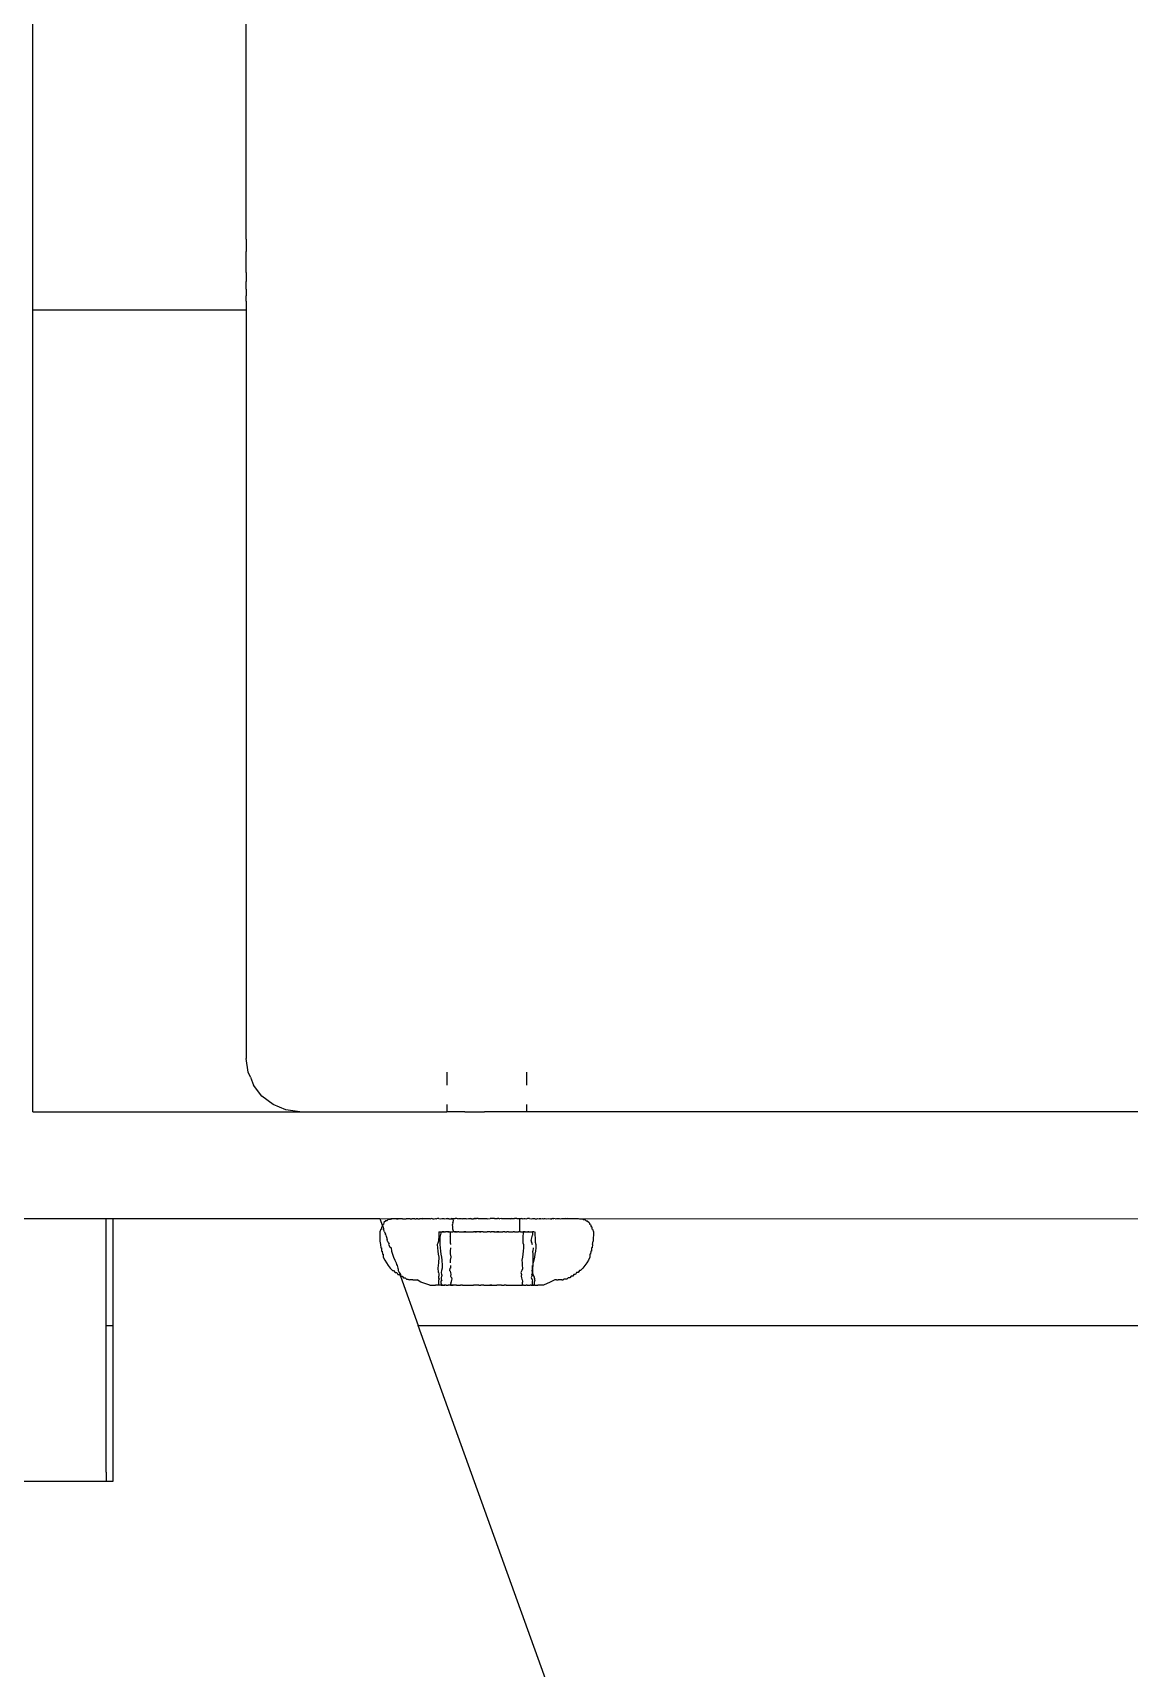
# Model space of a CAD drawing. Header units: millimetres. Extents: x -2916 to 2490, y 92 to 4100.
# Drawn here: x 1514.6 to 1555.6, y 1691 to 1752.3 of the extents above; entities that cross this region are included whole.
import ezdxf

# ---------------------------------------------------------------- set-up
doc = ezdxf.new("R2010")
doc.units = ezdxf.units.MM

msp = doc.modelspace()

# ---------------------------------------------------------------- linework, layer by layer
for p, q in [((1514.554, 1751.851), (1514.554, 1752.687)), ((1522.555, 1751.851), (1522.555, 1752.687)), ((1514.554, 1751.039), (1514.554, 1751.851)), ((1522.555, 1751.039), (1522.555, 1751.851)), ((1514.554, 1750.25), (1514.554, 1751.039)), ((1522.555, 1750.25), (1522.555, 1751.039)), ((1514.554, 1749.488), (1514.554, 1750.25)), ((1522.555, 1749.488), (1522.555, 1750.25)), ((1514.554, 1748.754), (1514.554, 1749.488)), ((1522.555, 1748.754), (1522.555, 1749.488)), ((1514.554, 1748.05), (1514.554, 1748.754)), ((1522.555, 1748.05), (1522.555, 1748.754)), ((1514.554, 1747.377), (1514.554, 1748.05)), ((1522.555, 1747.377), (1522.555, 1748.05)), ((1514.554, 1746.736), (1514.554, 1747.377)), ((1522.555, 1746.736), (1522.555, 1747.377)), ((1514.554, 1746.13), (1514.554, 1746.736)), ((1522.555, 1746.13), (1522.555, 1746.736)), ((1514.554, 1745.56), (1514.554, 1746.13)), ((1522.555, 1745.56), (1522.555, 1746.13)), ((1514.554, 1745.026), (1514.554, 1745.56)), ((1522.555, 1745.026), (1522.555, 1745.56)), ((1514.554, 1744.531), (1514.554, 1745.026)), ((1522.555, 1744.531), (1522.555, 1745.026)), ((1514.554, 1744.075), (1514.554, 1744.531)), ((1522.555, 1744.531), (1522.555, 1744.075)), ((1514.554, 1743.659), (1514.554, 1744.075)), ((1514.554, 1743.284), (1514.554, 1743.659)), ((1522.555, 1743.659), (1522.555, 1744.075)), ((1522.555, 1743.284), (1522.555, 1743.659)), ((1514.554, 1742.951), (1514.554, 1743.284)), ((1514.554, 1742.662), (1514.554, 1742.951)), ((1522.555, 1743.284), (1522.555, 1742.951)), ((1522.555, 1742.662), (1522.555, 1742.951)), ((1514.554, 1742.415), (1514.554, 1742.662)), ((1514.554, 1742.213), (1514.554, 1742.415)), ((1522.555, 1742.662), (1522.555, 1742.415)), ((1522.555, 1742.213), (1522.555, 1742.415)), ((1514.554, 1742.055), (1514.554, 1742.213)), ((1514.554, 1741.942), (1514.554, 1742.055)), ((1514.554, 1741.874), (1514.554, 1741.942)), ((1522.555, 1741.874), (1514.554, 1741.874)), ((1514.554, 1711.851), (1514.554, 1741.874)), ((1522.555, 1742.213), (1522.555, 1742.055)), ((1522.555, 1742.055), (1522.555, 1741.942)), ((1522.555, 1741.942), (1522.555, 1741.874)), ((1522.555, 1741.874), (1522.555, 1713.851)), ((1522.623, 1713.334), (1522.555, 1713.851)), ((1522.707, 1713.144), (1522.623, 1713.334)), ((1522.707, 1713.144), (1522.823, 1712.851)), ((1530.064, 1713.334), (1530.064, 1712.851)), ((1533.045, 1713.334), (1533.045, 1712.851)), ((1523.14, 1712.437), (1522.823, 1712.851)), ((1523.555, 1712.119), (1523.14, 1712.437)), ((1514.554, 1711.851), (1524.555, 1711.851)), ((1524.037, 1711.92), (1523.555, 1712.119)), ((1524.555, 1711.851), (1524.037, 1711.92)), ((1524.555, 1711.851), (1530.064, 1711.851)), ((1530.064, 1712.119), (1530.064, 1711.92)), ((1530.064, 1711.92), (1530.064, 1711.851)), ((1530.097, 1711.851), (1530.064, 1711.851)), ((1530.153, 1711.851), (1530.097, 1711.851)), ((1530.231, 1711.851), (1530.153, 1711.851)), ((1530.33, 1711.851), (1530.231, 1711.851)), ((1530.448, 1711.851), (1530.33, 1711.851)), ((1530.475, 1711.851), (1530.448, 1711.851)), ((1530.583, 1711.851), (1530.475, 1711.851)), ((1530.614, 1711.851), (1530.583, 1711.851)), ((1530.734, 1711.851), (1530.614, 1711.851)), ((1530.734, 1711.851), (1530.768, 1711.851)), ((1530.768, 1711.851), (1530.898, 1711.851)), ((1530.898, 1711.851), (1530.934, 1711.851)), ((1530.934, 1711.851), (1531.072, 1711.851)), ((1531.072, 1711.851), (1531.11, 1711.851)), ((1531.11, 1711.851), (1531.254, 1711.851)), ((1531.254, 1711.851), (1531.293, 1711.851)), ((1531.293, 1711.851), (1531.441, 1711.851)), ((1531.441, 1711.851), (1531.48, 1711.851)), ((1531.629, 1711.851), (1531.48, 1711.851)), ((1531.669, 1711.851), (1531.629, 1711.851)), ((1531.816, 1711.851), (1531.669, 1711.851)), ((1531.855, 1711.851), (1531.816, 1711.851)), ((1531.999, 1711.851), (1531.855, 1711.851)), ((1532.037, 1711.851), (1531.999, 1711.851)), ((1532.175, 1711.851), (1532.037, 1711.851)), ((1532.211, 1711.851), (1532.175, 1711.851)), ((1532.342, 1711.851), (1532.211, 1711.851)), ((1532.375, 1711.851), (1532.342, 1711.851)), ((1532.495, 1711.851), (1532.375, 1711.851)), ((1532.526, 1711.851), (1532.495, 1711.851)), ((1532.634, 1711.851), (1532.526, 1711.851)), ((1532.662, 1711.851), (1532.634, 1711.851)), ((1532.78, 1711.851), (1532.662, 1711.851)), ((1532.879, 1711.851), (1532.78, 1711.851)), ((1532.957, 1711.851), (1532.879, 1711.851)), ((1533.012, 1711.851), (1532.957, 1711.851)), ((1533.045, 1711.851), (1533.012, 1711.851)), ((1533.045, 1712.119), (1533.045, 1711.92)), ((1533.045, 1711.92), (1533.045, 1711.851)), ((1558.555, 1711.851), (1533.045, 1711.851)), ((1509.305, 1707.851), (1517.305, 1707.851)), ((1517.305, 1703.851), (1517.305, 1707.851)), ((1517.305, 1707.851), (1517.555, 1707.851)), ((1517.555, 1707.851), (1517.555, 1703.851)), ((1517.555, 1707.851), (1527.555, 1707.851)), ((1527.555, 1707.851), (1527.963, 1707.842)), ((1527.555, 1707.851), (1527.656, 1707.57)), ((1527.588, 1707.449), (1527.558, 1707.351)), ((1527.588, 1707.449), (1527.614, 1707.449)), ((1527.616, 1707.543), (1527.614, 1707.449)), ((1527.616, 1707.543), (1527.642, 1707.543)), ((1527.656, 1707.57), (1527.642, 1707.543)), ((1527.662, 1707.629), (1527.656, 1707.57)), ((1527.656, 1707.57), (1527.677, 1707.543)), ((1527.662, 1707.629), (1527.687, 1707.629)), ((1527.677, 1707.543), (1527.694, 1707.449)), ((1527.708, 1707.705), (1527.687, 1707.629)), ((1527.731, 1707.351), (1527.694, 1707.449)), ((1527.784, 1707.767), (1527.708, 1707.705)), ((1527.824, 1707.767), (1527.784, 1707.767)), ((1527.87, 1707.813), (1527.824, 1707.767)), ((1527.942, 1707.813), (1527.87, 1707.813)), ((1527.963, 1707.842), (1527.942, 1707.813)), ((1528.034, 1707.842), (1527.963, 1707.842)), ((1527.963, 1707.842), (1528.002, 1707.842)), ((1528.034, 1707.842), (1528.002, 1707.842)), ((1528.074, 1707.842), (1528.034, 1707.842)), ((1528.123, 1707.842), (1528.074, 1707.842)), ((1528.18, 1707.842), (1528.123, 1707.842)), ((1528.245, 1707.842), (1528.18, 1707.842)), ((1528.18, 1707.842), (1528.217, 1707.842)), ((1528.217, 1707.842), (1528.245, 1707.842)), ((1528.319, 1707.842), (1528.245, 1707.842)), ((1528.365, 1707.842), (1528.319, 1707.842)), ((1528.4, 1707.842), (1528.365, 1707.842)), ((1528.4, 1707.842), (1528.45, 1707.842)), ((1528.45, 1707.842), (1528.488, 1707.842)), ((1528.488, 1707.842), (1528.543, 1707.842)), ((1528.584, 1707.842), (1528.543, 1707.842)), ((1528.643, 1707.842), (1528.584, 1707.842)), ((1528.687, 1707.842), (1528.643, 1707.842)), ((1528.687, 1707.842), (1528.75, 1707.842)), ((1528.797, 1707.842), (1528.75, 1707.842)), ((1528.864, 1707.842), (1528.797, 1707.842)), ((1528.864, 1707.842), (1528.914, 1707.842)), ((1528.985, 1707.842), (1528.914, 1707.842)), ((1528.985, 1707.842), (1529.037, 1707.842)), ((1529.111, 1707.842), (1529.037, 1707.842)), ((1529.139, 1707.851), (1529.111, 1707.842)), ((1529.166, 1707.842), (1529.111, 1707.842)), ((1529.139, 1707.851), (1529.166, 1707.842)), ((1529.244, 1707.842), (1529.166, 1707.842)), ((1529.301, 1707.842), (1529.244, 1707.842)), ((1529.382, 1707.842), (1529.301, 1707.842)), ((1529.442, 1707.842), (1529.382, 1707.842)), ((1529.442, 1707.842), (1529.476, 1707.851)), ((1529.525, 1707.842), (1529.476, 1707.851)), ((1529.525, 1707.842), (1529.587, 1707.842)), ((1529.587, 1707.842), (1529.64, 1707.851)), ((1529.64, 1707.851), (1529.673, 1707.842)), ((1529.719, 1707.851), (1529.673, 1707.842)), ((1529.765, 1707.851), (1529.719, 1707.851)), ((1529.765, 1707.851), (1529.826, 1707.842)), ((1529.826, 1707.842), (1529.88, 1707.851)), ((1529.88, 1707.851), (1529.95, 1707.851)), ((1529.95, 1707.851), (1529.983, 1707.842)), ((1529.983, 1707.842), (1530.042, 1707.851)), ((1530.042, 1707.851), (1530.071, 1707.849)), ((1530.071, 1707.849), (1530.106, 1707.851)), ((1530.071, 1707.849), (1530.144, 1707.842)), ((1530.144, 1707.842), (1530.106, 1707.851)), ((1530.144, 1707.842), (1530.212, 1707.842)), ((1530.212, 1707.842), (1530.241, 1707.851)), ((1530.212, 1707.842), (1530.28, 1707.846)), ((1530.308, 1707.842), (1530.241, 1707.851)), ((1530.294, 1707.705), (1530.274, 1707.629)), ((1530.294, 1707.543), (1530.274, 1707.629)), ((1530.28, 1707.846), (1530.308, 1707.842)), ((1530.285, 1707.351), (1530.311, 1707.384)), ((1530.29, 1707.449), (1530.294, 1707.543)), ((1530.311, 1707.384), (1530.29, 1707.449)), ((1530.294, 1707.705), (1530.308, 1707.741)), ((1530.378, 1707.851), (1530.308, 1707.842)), ((1530.308, 1707.842), (1530.34, 1707.851)), ((1530.319, 1707.767), (1530.308, 1707.842)), ((1530.308, 1707.741), (1530.319, 1707.767)), ((1530.34, 1707.851), (1530.378, 1707.851)), ((1530.434, 1707.851), (1530.378, 1707.851)), ((1530.475, 1707.842), (1530.434, 1707.851)), ((1530.475, 1707.842), (1530.517, 1707.851)), ((1530.517, 1707.851), (1530.569, 1707.851)), ((1530.569, 1707.851), (1530.645, 1707.842)), ((1530.569, 1707.851), (1530.598, 1707.851)), ((1530.598, 1707.851), (1530.645, 1707.842)), ((1530.645, 1707.842), (1530.669, 1707.851)), ((1530.645, 1707.842), (1530.71, 1707.851)), ((1530.669, 1707.851), (1530.71, 1707.851)), ((1530.71, 1707.851), (1530.774, 1707.851)), ((1530.774, 1707.851), (1530.816, 1707.842)), ((1530.816, 1707.842), (1530.871, 1707.851)), ((1530.871, 1707.851), (1530.915, 1707.849)), ((1530.915, 1707.849), (1530.944, 1707.851)), ((1530.915, 1707.849), (1530.99, 1707.842)), ((1530.99, 1707.842), (1530.944, 1707.851)), ((1530.99, 1707.842), (1531.064, 1707.842)), ((1531.089, 1707.851), (1531.064, 1707.842)), ((1531.117, 1707.848), (1531.064, 1707.842)), ((1531.089, 1707.851), (1531.117, 1707.848)), ((1531.117, 1707.848), (1531.179, 1707.851)), ((1531.143, 1707.851), (1531.117, 1707.848)), ((1531.143, 1707.851), (1531.179, 1707.851)), ((1531.235, 1707.851), (1531.179, 1707.851)), ((1531.235, 1707.851), (1531.345, 1707.851)), ((1531.345, 1707.851), (1531.435, 1707.851)), ((1531.435, 1707.851), (1531.514, 1707.851)), ((1531.514, 1707.851), (1531.56, 1707.851)), ((1531.56, 1707.851), (1531.592, 1707.842)), ((1531.592, 1707.842), (1531.685, 1707.851)), ((1531.763, 1707.851), (1531.685, 1707.851)), ((1531.853, 1707.851), (1531.763, 1707.851)), ((1531.853, 1707.851), (1531.931, 1707.851)), ((1531.931, 1707.851), (1531.967, 1707.851)), ((1532.015, 1707.851), (1531.967, 1707.851)), ((1532.015, 1707.851), (1532.046, 1707.842)), ((1532.112, 1707.851), (1532.046, 1707.842)), ((1532.112, 1707.851), (1532.169, 1707.851)), ((1532.169, 1707.851), (1532.238, 1707.851)), ((1532.238, 1707.851), (1532.312, 1707.851)), ((1532.312, 1707.851), (1532.374, 1707.851)), ((1532.374, 1707.851), (1532.44, 1707.851)), ((1532.44, 1707.851), (1532.465, 1707.842)), ((1532.465, 1707.842), (1532.521, 1707.851)), ((1532.495, 1707.851), (1532.465, 1707.842)), ((1532.495, 1707.851), (1532.552, 1707.851)), ((1532.521, 1707.851), (1532.552, 1707.851)), ((1532.552, 1707.851), (1532.599, 1707.851)), ((1532.645, 1707.851), (1532.599, 1707.851)), ((1532.683, 1707.851), (1532.645, 1707.851)), ((1532.683, 1707.851), (1532.745, 1707.851)), ((1532.745, 1707.851), (1532.818, 1707.851)), ((1532.745, 1707.851), (1532.786, 1707.851)), ((1532.786, 1707.851), (1532.818, 1707.851)), ((1532.786, 1707.851), (1532.791, 1707.767)), ((1532.791, 1707.767), (1532.786, 1707.705)), ((1532.786, 1707.705), (1532.786, 1707.629)), ((1532.786, 1707.629), (1532.786, 1707.543)), ((1532.786, 1707.543), (1532.786, 1707.449)), ((1532.786, 1707.449), (1532.786, 1707.384)), ((1532.786, 1707.384), (1532.786, 1707.351)), ((1532.818, 1707.851), (1532.868, 1707.851)), ((1532.897, 1707.842), (1532.868, 1707.851)), ((1532.897, 1707.842), (1532.954, 1707.851)), ((1532.954, 1707.851), (1533.003, 1707.851)), ((1533.003, 1707.851), (1533.059, 1707.842)), ((1533.087, 1707.851), (1533.059, 1707.842)), ((1533.135, 1707.851), (1533.087, 1707.851)), ((1533.164, 1707.851), (1533.135, 1707.851)), ((1533.164, 1707.851), (1533.218, 1707.842)), ((1533.218, 1707.842), (1533.279, 1707.851)), ((1533.279, 1707.851), (1533.307, 1707.849)), ((1533.307, 1707.849), (1533.345, 1707.851)), ((1533.307, 1707.849), (1533.372, 1707.842)), ((1533.345, 1707.851), (1533.372, 1707.842)), ((1533.372, 1707.842), (1533.436, 1707.842)), ((1533.436, 1707.842), (1533.469, 1707.851)), ((1533.469, 1707.851), (1533.522, 1707.842)), ((1533.584, 1707.842), (1533.522, 1707.842)), ((1533.584, 1707.842), (1533.634, 1707.851)), ((1533.634, 1707.851), (1533.668, 1707.842)), ((1533.668, 1707.842), (1533.707, 1707.851)), ((1533.707, 1707.851), (1533.75, 1707.851)), ((1533.75, 1707.851), (1533.808, 1707.842)), ((1533.808, 1707.842), (1533.862, 1707.851)), ((1533.862, 1707.851), (1533.943, 1707.842)), ((1533.943, 1707.842), (1533.97, 1707.851)), ((1533.943, 1707.842), (1533.998, 1707.842)), ((1533.97, 1707.851), (1533.998, 1707.842)), ((1534.036, 1707.851), (1533.998, 1707.842)), ((1534.036, 1707.851), (1534.074, 1707.851)), ((1534.125, 1707.842), (1534.074, 1707.851)), ((1534.125, 1707.842), (1534.174, 1707.851)), ((1534.174, 1707.851), (1534.234, 1707.851)), ((1534.234, 1707.851), (1534.269, 1707.851)), ((1534.269, 1707.851), (1534.312, 1707.842)), ((1534.312, 1707.842), (1534.359, 1707.851)), ((1534.359, 1707.851), (1534.444, 1707.851)), ((1534.444, 1707.851), (1534.495, 1707.851)), ((1534.495, 1707.851), (1534.524, 1707.851)), ((1534.566, 1707.842), (1534.495, 1707.851)), ((1534.524, 1707.851), (1534.599, 1707.851)), ((1534.599, 1707.851), (1534.566, 1707.842)), ((1534.599, 1707.851), (1534.669, 1707.851)), ((1534.669, 1707.851), (1534.733, 1707.851)), ((1534.733, 1707.851), (1534.792, 1707.851)), ((1534.792, 1707.851), (1534.844, 1707.851)), ((1534.844, 1707.851), (1534.892, 1707.851)), ((1534.892, 1707.851), (1534.933, 1707.851)), ((1534.933, 1707.851), (1534.968, 1707.851)), ((1534.968, 1707.851), (1534.998, 1707.851)), ((1534.968, 1707.851), (1535.035, 1707.842)), ((1535.035, 1707.842), (1535.076, 1707.842)), ((1535.076, 1707.842), (1535.108, 1707.842)), ((1535.076, 1707.842), (1535.146, 1707.842)), ((1535.108, 1707.842), (1535.146, 1707.842)), ((1535.146, 1707.842), (1558.555, 1707.851)), ((1535.146, 1707.842), (1535.167, 1707.813)), ((1535.167, 1707.813), (1535.239, 1707.813)), ((1535.239, 1707.813), (1535.286, 1707.767)), ((1535.286, 1707.767), (1535.326, 1707.767)), ((1535.326, 1707.767), (1535.401, 1707.705)), ((1535.401, 1707.705), (1535.422, 1707.629)), ((1535.447, 1707.629), (1535.422, 1707.629)), ((1535.447, 1707.629), (1535.468, 1707.543)), ((1535.493, 1707.543), (1535.468, 1707.543)), ((1535.493, 1707.543), (1535.496, 1707.449)), ((1535.522, 1707.449), (1535.496, 1707.449)), ((1535.522, 1707.449), (1535.555, 1707.351)), ((1527.558, 1707.351), (1527.555, 1706.999)), ((1527.555, 1706.999), (1527.583, 1706.877)), ((1527.583, 1706.877), (1527.598, 1706.755)), ((1527.731, 1707.351), (1527.767, 1707.262)), ((1527.78, 1707.226), (1527.767, 1707.262)), ((1527.78, 1707.226), (1527.805, 1707.158)), ((1527.805, 1707.158), (1527.835, 1707.073)), ((1527.837, 1706.999), (1527.835, 1707.073)), ((1527.837, 1706.999), (1527.886, 1706.932)), ((1527.896, 1706.904), (1527.88, 1706.877)), ((1527.88, 1706.877), (1527.935, 1706.797)), ((1527.886, 1706.932), (1527.912, 1706.93)), ((1527.912, 1706.93), (1527.896, 1706.904)), ((1527.935, 1706.797), (1527.975, 1706.755)), ((1529.726, 1706.931), (1529.708, 1706.877)), ((1529.708, 1706.877), (1529.715, 1706.755)), ((1529.749, 1706.999), (1529.726, 1706.931)), ((1529.768, 1707.225), (1529.749, 1706.999)), ((1529.768, 1707.351), (1529.803, 1707.351)), ((1529.768, 1707.351), (1529.768, 1707.225)), ((1529.803, 1707.351), (1529.856, 1707.351)), ((1529.856, 1707.351), (1529.803, 1707.153)), ((1529.803, 1707.153), (1529.803, 1706.999)), ((1529.803, 1706.999), (1529.803, 1706.945)), ((1529.803, 1706.945), (1529.809, 1706.877)), ((1529.809, 1706.877), (1529.816, 1706.755)), ((1529.856, 1707.351), (1529.925, 1707.351)), ((1529.856, 1707.351), (1529.887, 1707.351)), ((1529.961, 1707.351), (1529.887, 1707.351)), ((1529.887, 1707.351), (1529.925, 1707.351)), ((1529.925, 1707.351), (1529.961, 1707.351)), ((1529.961, 1707.351), (1530.012, 1707.351)), ((1530.077, 1707.351), (1530.012, 1707.351)), ((1530.049, 1707.351), (1530.012, 1707.351)), ((1530.104, 1707.351), (1530.049, 1707.351)), ((1530.147, 1707.351), (1530.077, 1707.351)), ((1530.104, 1707.351), (1530.077, 1707.351)), ((1530.104, 1707.351), (1530.147, 1707.351)), ((1530.147, 1707.351), (1530.19, 1707.351)), ((1530.19, 1707.351), (1530.184, 1707.193)), ((1530.197, 1707.167), (1530.184, 1707.193)), ((1530.19, 1707.351), (1530.241, 1707.351)), ((1530.206, 1706.916), (1530.197, 1707.167)), ((1530.206, 1706.916), (1530.207, 1706.877)), ((1530.241, 1707.351), (1530.285, 1707.351)), ((1530.348, 1707.351), (1530.285, 1707.351)), ((1530.348, 1707.351), (1530.311, 1707.351)), ((1530.424, 1707.351), (1530.348, 1707.351)), ((1530.348, 1707.351), (1530.38, 1707.351)), ((1530.38, 1707.351), (1530.424, 1707.351)), ((1530.424, 1707.351), (1530.464, 1707.351)), ((1530.521, 1707.351), (1530.464, 1707.351)), ((1530.521, 1707.351), (1530.565, 1707.351)), ((1530.565, 1707.351), (1530.614, 1707.351)), ((1530.614, 1707.351), (1530.662, 1707.351)), ((1530.662, 1707.351), (1530.708, 1707.351)), ((1530.662, 1707.351), (1530.735, 1707.351)), ((1530.778, 1707.351), (1530.708, 1707.351)), ((1530.735, 1707.351), (1530.805, 1707.351)), ((1530.778, 1707.351), (1530.805, 1707.351)), ((1530.805, 1707.351), (1530.871, 1707.351)), ((1530.871, 1707.351), (1530.949, 1707.351)), ((1530.949, 1707.351), (1531.02, 1707.351)), ((1531.02, 1707.351), (1531.061, 1707.351)), ((1531.109, 1707.351), (1531.061, 1707.351)), ((1531.109, 1707.351), (1531.145, 1707.351)), ((1531.179, 1707.351), (1531.109, 1707.351)), ((1531.145, 1707.351), (1531.179, 1707.351)), ((1531.224, 1707.351), (1531.179, 1707.351)), ((1531.258, 1707.351), (1531.224, 1707.351)), ((1531.314, 1707.351), (1531.258, 1707.351)), ((1531.286, 1707.351), (1531.258, 1707.351)), ((1531.286, 1707.351), (1531.345, 1707.351)), ((1531.386, 1707.351), (1531.314, 1707.351)), ((1531.386, 1707.351), (1531.345, 1707.351)), ((1531.432, 1707.351), (1531.386, 1707.351)), ((1531.432, 1707.351), (1531.532, 1707.351)), ((1531.532, 1707.351), (1531.578, 1707.351)), ((1531.617, 1707.351), (1531.578, 1707.351)), ((1531.685, 1707.351), (1531.617, 1707.351)), ((1531.685, 1707.351), (1531.724, 1707.351)), ((1531.798, 1707.351), (1531.724, 1707.351)), ((1531.765, 1707.351), (1531.724, 1707.351)), ((1531.824, 1707.351), (1531.765, 1707.351)), ((1531.853, 1707.351), (1531.798, 1707.351)), ((1531.824, 1707.351), (1531.798, 1707.351)), ((1531.824, 1707.351), (1531.853, 1707.351)), ((1531.853, 1707.351), (1531.886, 1707.351)), ((1531.886, 1707.351), (1531.944, 1707.351)), ((1531.944, 1707.351), (1532.015, 1707.351)), ((1531.969, 1707.351), (1531.944, 1707.351)), ((1532.015, 1707.351), (1531.969, 1707.351)), ((1532.015, 1707.351), (1532.084, 1707.351)), ((1532.084, 1707.351), (1532.114, 1707.351)), ((1532.114, 1707.351), (1532.169, 1707.351)), ((1532.21, 1707.351), (1532.169, 1707.351)), ((1532.238, 1707.351), (1532.169, 1707.351)), ((1532.238, 1707.351), (1532.21, 1707.351)), ((1532.238, 1707.351), (1532.312, 1707.351)), ((1532.374, 1707.351), (1532.312, 1707.351)), ((1532.374, 1707.351), (1532.44, 1707.351)), ((1532.44, 1707.351), (1532.495, 1707.351)), ((1532.495, 1707.351), (1532.552, 1707.351)), ((1532.599, 1707.351), (1532.552, 1707.351)), ((1532.599, 1707.351), (1532.683, 1707.351)), ((1532.683, 1707.351), (1532.745, 1707.351)), ((1532.786, 1707.351), (1532.745, 1707.351)), ((1532.824, 1707.351), (1532.786, 1707.351)), ((1532.824, 1707.351), (1532.868, 1707.351)), ((1532.868, 1707.351), (1532.919, 1707.351)), ((1532.917, 1707.129), (1532.916, 1706.999)), ((1532.916, 1706.999), (1532.916, 1706.938)), ((1532.916, 1706.938), (1532.939, 1706.877)), ((1532.919, 1707.351), (1532.917, 1707.129)), ((1532.962, 1707.351), (1532.919, 1707.351)), ((1532.939, 1706.877), (1532.934, 1706.755)), ((1532.962, 1707.351), (1533.032, 1707.351)), ((1533.005, 1707.351), (1532.962, 1707.351)), ((1533.005, 1707.351), (1533.06, 1707.351)), ((1533.005, 1707.351), (1533.032, 1707.351)), ((1533.032, 1707.351), (1533.098, 1707.351)), ((1533.06, 1707.351), (1533.098, 1707.351)), ((1533.14, 1707.351), (1533.098, 1707.351)), ((1533.098, 1707.351), (1533.168, 1707.351)), ((1533.14, 1707.351), (1533.168, 1707.351)), ((1533.168, 1707.351), (1533.232, 1707.351)), ((1533.227, 1707.025), (1533.28, 1707.225)), ((1533.227, 1707.025), (1533.238, 1706.999)), ((1533.232, 1707.351), (1533.273, 1707.351)), ((1533.235, 1706.968), (1533.238, 1706.999)), ((1533.235, 1706.968), (1533.257, 1706.877)), ((1533.273, 1707.351), (1533.27, 1707.252)), ((1533.27, 1707.252), (1533.28, 1707.225)), ((1533.335, 1707.351), (1533.273, 1707.351)), ((1533.363, 1707.351), (1533.368, 1706.999)), ((1533.368, 1706.999), (1533.377, 1706.967)), ((1533.377, 1706.967), (1533.401, 1706.877)), ((1533.401, 1706.877), (1533.394, 1706.755)), ((1535.526, 1706.877), (1535.511, 1706.755)), ((1535.526, 1706.877), (1535.542, 1706.999)), ((1535.555, 1707.351), (1535.542, 1706.999)), ((1527.598, 1706.755), (1527.624, 1706.755)), ((1527.624, 1706.755), (1527.623, 1706.636)), ((1527.623, 1706.636), (1527.648, 1706.636)), ((1527.648, 1706.636), (1527.657, 1706.518)), ((1527.657, 1706.518), (1527.683, 1706.518)), ((1527.683, 1706.518), (1527.685, 1706.404)), ((1527.685, 1706.404), (1527.738, 1706.294)), ((1527.738, 1706.294), (1527.8, 1706.188)), ((1527.8, 1706.188), (1527.87, 1706.088)), ((1527.975, 1706.755), (1527.997, 1706.636)), ((1527.997, 1706.636), (1528.028, 1706.518)), ((1528.028, 1706.518), (1528.067, 1706.404)), ((1528.067, 1706.404), (1528.115, 1706.294)), ((1528.115, 1706.294), (1528.171, 1706.188)), ((1528.171, 1706.188), (1528.175, 1706.129)), ((1529.715, 1706.755), (1529.726, 1706.636)), ((1529.726, 1706.636), (1529.742, 1706.518)), ((1529.747, 1706.188), (1529.729, 1705.994)), ((1529.742, 1706.518), (1529.763, 1706.404)), ((1529.763, 1706.404), (1529.747, 1706.188)), ((1529.816, 1706.755), (1529.827, 1706.636)), ((1529.827, 1706.636), (1529.842, 1706.518)), ((1529.842, 1706.518), (1529.861, 1706.404)), ((1529.861, 1706.404), (1529.884, 1706.294)), ((1529.884, 1706.294), (1529.887, 1706.088)), ((1530.207, 1706.755), (1530.184, 1706.636)), ((1530.184, 1706.636), (1530.196, 1706.518)), ((1530.211, 1706.404), (1530.188, 1706.294)), ((1530.188, 1706.294), (1530.19, 1706.188)), ((1530.196, 1706.518), (1530.199, 1706.491)), ((1530.199, 1706.491), (1530.211, 1706.404)), ((1532.898, 1706.404), (1532.88, 1706.294)), ((1532.88, 1706.294), (1532.89, 1706.188)), ((1532.89, 1706.188), (1532.892, 1706.088)), ((1532.914, 1706.518), (1532.898, 1706.404)), ((1532.926, 1706.636), (1532.914, 1706.518)), ((1532.934, 1706.755), (1532.926, 1706.636)), ((1533.293, 1706.755), (1533.283, 1706.636)), ((1533.293, 1706.518), (1533.283, 1706.636)), ((1533.293, 1706.404), (1533.293, 1706.518)), ((1533.293, 1706.188), (1533.293, 1706.404)), ((1533.322, 1706.294), (1533.293, 1706.188)), ((1533.294, 1706.088), (1533.293, 1706.188)), ((1533.347, 1706.404), (1533.322, 1706.294)), ((1533.367, 1706.518), (1533.347, 1706.404)), ((1533.383, 1706.636), (1533.367, 1706.518)), ((1533.394, 1706.755), (1533.383, 1706.636)), ((1535.31, 1706.188), (1535.239, 1706.088)), ((1535.372, 1706.294), (1535.31, 1706.188)), ((1535.425, 1706.404), (1535.372, 1706.294)), ((1535.427, 1706.518), (1535.425, 1706.404)), ((1535.452, 1706.518), (1535.427, 1706.518)), ((1535.461, 1706.636), (1535.452, 1706.518)), ((1535.487, 1706.636), (1535.461, 1706.636)), ((1535.511, 1706.755), (1535.485, 1706.755)), ((1535.485, 1706.755), (1535.487, 1706.636)), ((1527.87, 1706.088), (1527.948, 1705.994)), ((1527.948, 1705.994), (1528.034, 1705.906)), ((1528.034, 1705.906), (1528.071, 1705.906)), ((1528.071, 1705.906), (1528.126, 1705.826)), ((1528.126, 1705.826), (1528.163, 1705.826)), ((1528.163, 1705.826), (1528.193, 1705.826)), ((1528.175, 1706.129), (1528.202, 1706.088)), ((1528.193, 1705.826), (1528.225, 1705.754)), ((1528.202, 1706.088), (1528.231, 1705.994)), ((1528.225, 1705.754), (1528.26, 1705.754)), ((1528.231, 1705.994), (1528.238, 1705.955)), ((1528.238, 1705.955), (1528.246, 1705.906)), ((1528.246, 1705.906), (1528.278, 1705.826)), ((1528.26, 1705.754), (1528.29, 1705.754)), ((1528.278, 1705.826), (1528.327, 1705.754)), ((1528.29, 1705.754), (1528.329, 1705.69)), ((1528.327, 1705.754), (1528.329, 1705.69)), ((1528.329, 1705.69), (1528.363, 1705.69)), ((1528.329, 1705.69), (1528.996, 1703.851)), ((1528.363, 1705.69), (1528.392, 1705.69)), ((1528.392, 1705.69), (1528.438, 1705.634)), ((1528.438, 1705.634), (1528.499, 1705.634)), ((1528.499, 1705.634), (1528.551, 1705.588)), ((1528.551, 1705.588), (1528.61, 1705.588)), ((1528.61, 1705.588), (1528.628, 1705.568)), ((1528.628, 1705.568), (1528.666, 1705.551)), ((1528.723, 1705.551), (1528.666, 1705.551)), ((1528.796, 1705.551), (1528.723, 1705.551)), ((1528.796, 1705.551), (1528.842, 1705.551)), ((1528.842, 1705.551), (1528.896, 1705.551)), ((1528.896, 1705.551), (1528.956, 1705.551)), ((1529.095, 1705.472), (1528.956, 1705.551)), ((1529.729, 1705.994), (1529.744, 1705.85)), ((1529.744, 1705.85), (1529.759, 1705.826)), ((1529.759, 1705.826), (1529.768, 1705.778)), ((1529.768, 1705.778), (1529.762, 1705.716)), ((1529.762, 1705.716), (1529.768, 1705.69)), ((1529.763, 1705.551), (1529.787, 1705.588)), ((1529.768, 1705.51), (1529.763, 1705.551)), ((1529.768, 1705.624), (1529.768, 1705.69)), ((1529.787, 1705.588), (1529.768, 1705.624)), ((1529.86, 1705.906), (1529.856, 1705.826)), ((1529.856, 1705.826), (1529.869, 1705.754)), ((1529.865, 1705.69), (1529.856, 1705.641)), ((1529.856, 1705.641), (1529.857, 1705.588)), ((1529.879, 1705.551), (1529.856, 1705.522)), ((1529.857, 1705.588), (1529.879, 1705.551)), ((1529.885, 1705.994), (1529.86, 1705.906)), ((1529.887, 1705.732), (1529.865, 1705.69)), ((1529.869, 1705.754), (1529.887, 1705.732)), ((1529.887, 1706.088), (1529.885, 1705.994)), ((1530.181, 1705.994), (1530.171, 1705.906)), ((1530.171, 1705.906), (1530.185, 1705.876)), ((1530.181, 1705.994), (1530.207, 1705.994)), ((1530.185, 1705.876), (1530.208, 1705.826)), ((1530.218, 1705.754), (1530.203, 1705.69)), ((1530.203, 1705.69), (1530.221, 1705.668)), ((1530.207, 1706.088), (1530.207, 1705.994)), ((1530.208, 1705.826), (1530.218, 1705.754)), ((1530.221, 1705.668), (1530.249, 1705.634)), ((1530.249, 1705.551), (1530.227, 1705.506)), ((1530.24, 1705.588), (1530.264, 1705.605)), ((1530.24, 1705.588), (1530.249, 1705.551)), ((1530.264, 1705.605), (1530.249, 1705.634)), ((1532.871, 1705.906), (1532.836, 1705.826)), ((1532.836, 1705.826), (1532.863, 1705.754)), ((1532.863, 1705.754), (1532.854, 1705.69)), ((1532.854, 1705.69), (1532.86, 1705.634)), ((1532.86, 1705.634), (1532.869, 1705.588)), ((1532.869, 1705.588), (1532.888, 1705.551)), ((1532.894, 1705.969), (1532.871, 1705.906)), ((1532.888, 1705.551), (1532.902, 1705.505)), ((1532.892, 1706.088), (1532.903, 1705.994)), ((1532.903, 1705.994), (1532.894, 1705.969)), ((1533.245, 1705.69), (1533.223, 1705.644)), ((1533.223, 1705.644), (1533.252, 1705.588)), ((1533.261, 1705.785), (1533.24, 1705.754)), ((1533.24, 1705.754), (1533.261, 1705.709)), ((1533.261, 1705.709), (1533.245, 1705.69)), ((1533.261, 1705.931), (1533.249, 1705.906)), ((1533.249, 1705.906), (1533.261, 1705.826)), ((1533.252, 1705.588), (1533.276, 1705.551)), ((1533.261, 1706.088), (1533.261, 1705.931)), ((1533.261, 1705.826), (1533.261, 1705.785)), ((1533.276, 1705.551), (1533.261, 1705.504)), ((1533.29, 1705.826), (1533.292, 1705.906)), ((1533.299, 1705.754), (1533.29, 1705.826)), ((1533.291, 1705.994), (1533.294, 1706.088)), ((1533.292, 1705.906), (1533.291, 1705.994)), ((1533.32, 1705.69), (1533.299, 1705.754)), ((1533.345, 1705.661), (1533.32, 1705.69)), ((1533.346, 1705.634), (1533.345, 1705.661)), ((1533.347, 1705.606), (1533.346, 1705.634)), ((1533.372, 1705.588), (1533.347, 1705.606)), ((1533.349, 1705.569), (1533.372, 1705.588)), ((1533.373, 1705.551), (1533.349, 1705.569)), ((1533.352, 1705.487), (1533.373, 1705.551)), ((1534.113, 1705.551), (1533.94, 1705.474)), ((1534.178, 1705.551), (1534.113, 1705.551)), ((1534.178, 1705.551), (1534.236, 1705.551)), ((1534.287, 1705.551), (1534.236, 1705.551)), ((1534.332, 1705.551), (1534.287, 1705.551)), ((1534.369, 1705.551), (1534.332, 1705.551)), ((1534.369, 1705.551), (1534.422, 1705.551)), ((1534.466, 1705.588), (1534.422, 1705.551)), ((1534.499, 1705.588), (1534.466, 1705.588)), ((1534.558, 1705.588), (1534.499, 1705.588)), ((1534.61, 1705.634), (1534.558, 1705.588)), ((1534.671, 1705.634), (1534.61, 1705.634)), ((1534.717, 1705.69), (1534.671, 1705.634)), ((1534.746, 1705.69), (1534.717, 1705.69)), ((1534.78, 1705.69), (1534.746, 1705.69)), ((1534.819, 1705.754), (1534.78, 1705.69)), ((1534.849, 1705.754), (1534.819, 1705.754)), ((1534.885, 1705.754), (1534.849, 1705.754)), ((1534.916, 1705.826), (1534.885, 1705.754)), ((1534.947, 1705.826), (1534.916, 1705.826)), ((1534.983, 1705.826), (1534.947, 1705.826)), ((1535.038, 1705.906), (1534.983, 1705.826)), ((1535.076, 1705.906), (1535.038, 1705.906)), ((1535.161, 1705.994), (1535.076, 1705.906)), ((1535.239, 1706.088), (1535.161, 1705.994)), ((1529.429, 1705.351), (1529.095, 1705.472)), ((1529.429, 1705.351), (1529.639, 1705.351)), ((1529.768, 1705.351), (1529.639, 1705.351)), ((1529.768, 1705.461), (1529.768, 1705.51)), ((1529.768, 1705.396), (1529.768, 1705.461)), ((1529.768, 1705.351), (1529.768, 1705.396)), ((1529.803, 1705.351), (1529.768, 1705.351)), ((1529.856, 1705.351), (1529.803, 1705.351)), ((1529.856, 1705.425), (1529.856, 1705.522)), ((1529.856, 1705.425), (1529.856, 1705.351)), ((1529.925, 1705.351), (1529.856, 1705.351)), ((1529.856, 1705.351), (1529.887, 1705.351)), ((1529.887, 1705.351), (1529.961, 1705.351)), ((1529.887, 1705.351), (1529.925, 1705.351)), ((1529.925, 1705.351), (1529.996, 1705.351)), ((1529.925, 1705.351), (1529.961, 1705.351)), ((1530.036, 1705.351), (1529.961, 1705.351)), ((1530.036, 1705.351), (1529.996, 1705.351)), ((1530.036, 1705.351), (1530.073, 1705.351)), ((1530.073, 1705.351), (1530.12, 1705.351)), ((1530.153, 1705.351), (1530.12, 1705.351)), ((1530.204, 1705.351), (1530.153, 1705.351)), ((1530.229, 1705.433), (1530.204, 1705.41)), ((1530.204, 1705.41), (1530.204, 1705.351)), ((1530.204, 1705.351), (1530.232, 1705.351)), ((1530.258, 1705.351), (1530.204, 1705.351)), ((1530.228, 1705.473), (1530.205, 1705.445)), ((1530.205, 1705.445), (1530.229, 1705.433)), ((1530.227, 1705.506), (1530.228, 1705.473)), ((1530.232, 1705.351), (1530.307, 1705.351)), ((1530.307, 1705.351), (1530.258, 1705.351)), ((1530.348, 1705.351), (1530.307, 1705.351)), ((1530.422, 1705.351), (1530.348, 1705.351)), ((1530.387, 1705.351), (1530.348, 1705.351)), ((1530.422, 1705.351), (1530.387, 1705.351)), ((1530.422, 1705.351), (1530.54, 1705.351)), ((1530.54, 1705.351), (1530.582, 1705.351)), ((1530.656, 1705.351), (1530.582, 1705.351)), ((1530.656, 1705.351), (1530.789, 1705.351)), ((1530.789, 1705.351), (1530.864, 1705.351)), ((1530.864, 1705.351), (1530.891, 1705.351)), ((1530.891, 1705.351), (1530.948, 1705.351)), ((1530.948, 1705.351), (1531.003, 1705.351)), ((1531.003, 1705.351), (1531.061, 1705.351)), ((1531.109, 1705.351), (1531.061, 1705.351)), ((1531.145, 1705.351), (1531.109, 1705.351)), ((1531.196, 1705.351), (1531.145, 1705.351)), ((1531.258, 1705.351), (1531.196, 1705.351)), ((1531.224, 1705.351), (1531.196, 1705.351)), ((1531.258, 1705.351), (1531.224, 1705.351)), ((1531.258, 1705.351), (1531.337, 1705.351)), ((1531.37, 1705.351), (1531.337, 1705.351)), ((1531.448, 1705.351), (1531.37, 1705.351)), ((1531.448, 1705.351), (1531.513, 1705.351)), ((1531.513, 1705.351), (1531.599, 1705.351)), ((1531.599, 1705.351), (1531.673, 1705.351)), ((1531.673, 1705.351), (1531.746, 1705.351)), ((1531.709, 1705.351), (1531.673, 1705.351)), ((1531.746, 1705.351), (1531.709, 1705.351)), ((1531.746, 1705.351), (1531.799, 1705.351)), ((1531.799, 1705.351), (1531.834, 1705.351)), ((1531.834, 1705.351), (1531.897, 1705.351)), ((1531.897, 1705.351), (1531.944, 1705.351)), ((1531.991, 1705.351), (1531.944, 1705.351)), ((1532.02, 1705.351), (1531.991, 1705.351)), ((1532.084, 1705.351), (1532.02, 1705.351)), ((1532.118, 1705.351), (1532.084, 1705.351)), ((1532.118, 1705.351), (1532.218, 1705.351)), ((1532.293, 1705.351), (1532.218, 1705.351)), ((1532.293, 1705.351), (1532.332, 1705.351)), ((1532.332, 1705.351), (1532.387, 1705.351)), ((1532.387, 1705.351), (1532.449, 1705.351)), ((1532.449, 1705.351), (1532.488, 1705.351)), ((1532.488, 1705.351), (1532.538, 1705.351)), ((1532.538, 1705.351), (1532.593, 1705.351)), ((1532.538, 1705.351), (1532.566, 1705.351)), ((1532.566, 1705.351), (1532.593, 1705.351)), ((1532.593, 1705.351), (1532.699, 1705.351)), ((1532.699, 1705.351), (1532.761, 1705.351)), ((1532.699, 1705.351), (1532.732, 1705.351)), ((1532.732, 1705.351), (1532.802, 1705.351)), ((1532.761, 1705.351), (1532.802, 1705.351)), ((1532.802, 1705.351), (1532.851, 1705.351)), ((1532.851, 1705.351), (1532.905, 1705.351)), ((1532.902, 1705.505), (1532.903, 1705.473)), ((1532.905, 1705.351), (1532.903, 1705.473)), ((1532.943, 1705.351), (1532.905, 1705.351)), ((1532.943, 1705.351), (1532.989, 1705.351)), ((1532.989, 1705.351), (1533.032, 1705.351)), ((1533.073, 1705.351), (1533.032, 1705.351)), ((1533.073, 1705.351), (1533.148, 1705.351)), ((1533.073, 1705.351), (1533.113, 1705.351)), ((1533.113, 1705.351), (1533.181, 1705.351)), ((1533.148, 1705.351), (1533.181, 1705.351)), ((1533.224, 1705.351), (1533.181, 1705.351)), ((1533.224, 1705.351), (1533.261, 1705.351)), ((1533.224, 1705.351), (1533.287, 1705.351)), ((1533.261, 1705.504), (1533.261, 1705.412)), ((1533.261, 1705.412), (1533.261, 1705.351)), ((1533.261, 1705.351), (1533.287, 1705.351)), ((1533.287, 1705.351), (1533.331, 1705.351)), ((1533.357, 1705.351), (1533.287, 1705.351)), ((1533.354, 1705.442), (1533.352, 1705.487)), ((1533.355, 1705.407), (1533.354, 1705.442)), ((1533.357, 1705.351), (1533.355, 1705.407)), ((1533.357, 1705.351), (1533.471, 1705.351)), ((1533.681, 1705.351), (1533.471, 1705.351)), ((1533.94, 1705.474), (1533.681, 1705.351)), ((1517.305, 1698.351), (1517.305, 1703.851)), ((1517.305, 1703.851), (1517.555, 1703.851)), ((1517.555, 1703.851), (1517.555, 1698.003)), ((1528.996, 1703.851), (1652.555, 1703.851)), ((1630.866, 1421.124), (1528.996, 1703.851)), ((1517.305, 1698.351), (1517.305, 1698.003)), ((1517.305, 1698.003), (1509.305, 1698.003)), ((1517.555, 1698.003), (1517.305, 1698.003))]:
    msp.add_line(p, q)

doc.saveas('drawing.dxf')
